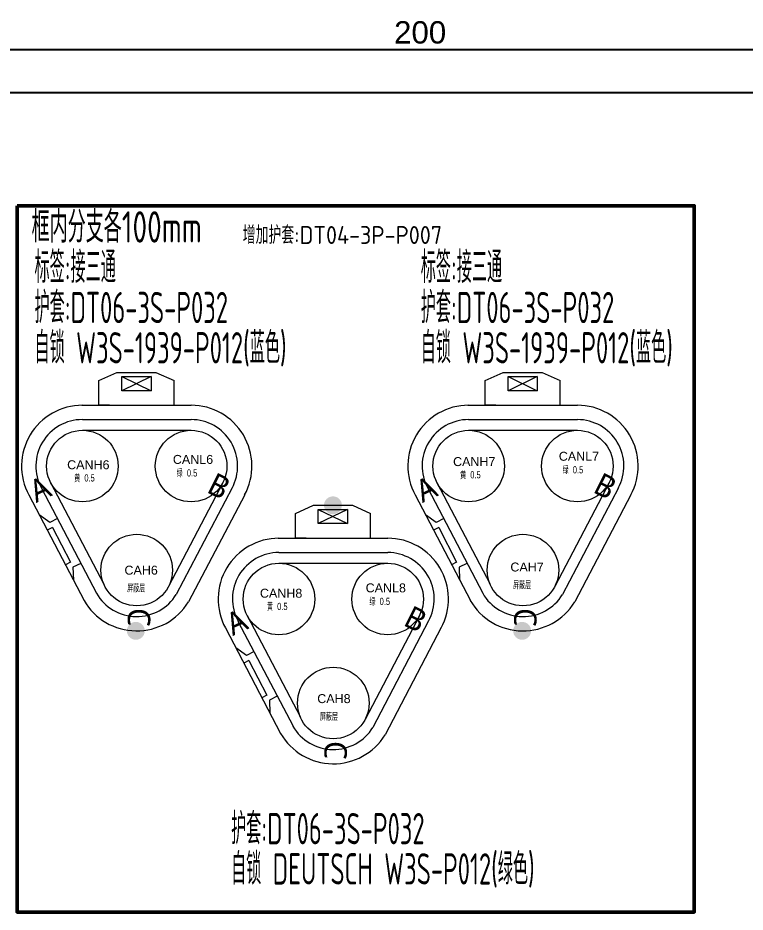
# Model space of a CAD drawing. Header units: millimetres. Extents: x 1762 to 3573, y 2019 to 2959.
# Drawn here: x 2874.4 to 2955.7, y 2240.5 to 2340.6 of the extents above; entities that cross this region are included whole.
import ezdxf

# ---------------------------------------------------------------- set-up
doc = ezdxf.new("R2010")
doc.units = ezdxf.units.MM
for name, color, linetype, lineweight in [('1轮廓实线层', 7, 'Continuous', 50), ('AM60', 3, 'Continuous', 25), ('护套层', 3, 'Continuous', 0)]:
    doc.layers.add(name, color=color, linetype=linetype, lineweight=lineweight)
doc.layers.add('孔名层', color=1, linetype='Continuous')
doc.layers.add('线色线径', color=1, linetype='Continuous')
doc.styles.add('ISO Proportional', font='isocp.shx', dxfattribs={"bigfont": 'gbcbig.shx'})
doc.styles.get("Standard").update_dxf_attribs({"font": 'arial.ttf'})
doc.styles.add('TH_GBDIM', font='gbenor.shx', dxfattribs={"width": 0.8, "bigfont": 'gbcbig.shx'})
doc.styles.add('孔名字体', font='', dxfattribs={"height": 5, "bigfont": 'gbcbig.shx'})
doc.styles.add('技术要求及剖视用', font='gbenor.shx', dxfattribs={"width": 0.7, "bigfont": 'gbcbig.shx'})
doc.styles.get('孔名字体').set_extended_font_data('Microsoft YaHei')
doc.dimstyles.new('ISO-25', dxfattribs={"dimtxt": 2.5, "dimasz": 2.5, "dimexe": 1.25, "dimexo": 0.625, "dimtad": 1, "dimtxsty": 'Standard', "dimcen": 2.5, "dimadec": 0, "dimazin": 0, "dimtfac": 1, "dimtmove": 0, "dimatfit": 3, "dimfxl": 1, "dimarcsym": 0})

# ---------------------------------------------------------------- blocks, each defined once
blk = doc.blocks.new('DT06-3S-P032-Out21521105156')
for p, q in [((-29.33, -14.82), (-27.31, -13.9)), ((-27.31, -13.9), (-22.94, -13.9)), ((-22.94, -13.9), (-20.92, -14.82)), ((-29.33, -17.58), (-29.33, -14.82)), ((-23.49, -14.35), (-26.76, -15.95)), ((-26.76, -14.35), (-23.49, -15.95)), ((-20.92, -17.58), (-20.92, -14.82)), ((-31.24, -17.58), (-19.01, -17.58)), ((-28.12, -17.58), (-29.33, -17.58)), ((-22.13, -17.58), (-20.92, -17.58)), ((-31.16, -19.18), (-19.01, -19.18)), ((-31.16, -20.38), (-19, -20.38)), ((-35.74, -26.85), (-29.59, -38.61)), ((-34.71, -26.23), (-28.76, -37.59)), ((-15.47, -26.24), (-21.54, -37.86)), ((-14.43, -26.82), (-20.66, -38.73)), ((-37.15, -27.61), (-30.97, -39.42)), ((-13.02, -27.58), (-19.3, -39.57)), ((-34.8, -30.7), (-35.98, -29.85)), ((-33.95, -30.26), (-34.8, -30.7)), ((-34.51, -31.26), (-35.08, -31.56)), ((-34.51, -31.26), (-32.5, -35.14)), ((-32.5, -35.14), (-33.06, -35.43)), ((-31.35, -35.26), (-32.21, -35.7)), ((-32.21, -35.7), (-32.17, -37.13))]:
    blk.add_line(p, q)
blk.add_lwpolyline([(-26.76, -14.35), (-23.49, -14.35), (-23.49, -15.95), (-26.76, -15.95)], close=True)
for centre in [(-31.16, -24.38), (-19.01, -24.38), (-25.09, -36.01)]:
    blk.add_circle(centre, 4)
for centre, radius, start, end in [((-31.16, -24.38), 6.8, 90, 208.4025), ((-19.01, -24.38), 6.8, 331.5975, 90), ((-31.16, -24.38), 5.2, 90, 208.4025), ((-19.01, -24.38), 5.2, 331.5975, 90), ((-25.09, -36.01), 5.2, 210, 328.4025), ((-25.09, -36.01), 6.8, 210, 328.4025)]:
    blk.add_arc(centre, radius, start, end)
at = {"layer": '孔名层', "style": '孔名字体'}
for s, rotation, p in [('A', 24.8528, (-36.33, -28.52)), ('B', 333.3512, (-17.4, -27.25)), ('C', 268.5587, (-26.04, -40.23))]:
    blk.add_text(s, height=2.5, rotation=rotation, dxfattribs=at).set_placement(p)
at = {"layer": '护套层', "style": '技术要求及剖视用', "width": 0.67}
for tag, p, flags in [('备注', (11.43, 11.35), 8), ('标号', (11.43, 7.35), 8), ('功能', (10.93, 3.35), 8), ('英文功能', (10.93, -0.65), 8), ('编号', (-0.07, -4.65), 8), ('护套号', (10.93, -4.65), 8), ('颜色', (31.93, -4.65), 9), ('厂家', (33.93, -4.65), 9), ('端子', (35.93, -4.65), 9), ('统计到BOM', (31.93, -6.65), 9), ('客户代号', (-0.07, -8.65), 8), ('配件', (10.93, -8.65), 8), ('配置', (31.93, -8.65), 9), ('编码', (33.93, -8.65), 9), ('防水栓', (35.93, -8.65), 9), ('工序', (31.93, -10.65), 9), ('工位', (33.93, -10.65), 9), ('设计软件', (38.69, -10.65), 9), ('附件', (10.93, -12.65), 8), ('视图', (31.93, -12.65), 9), ('方向', (33.93, -12.65), 9), ('盲栓', (35.93, -12.65), 9)]:
    blk.add_attdef(tag, p, '', height=3.5, dxfattribs=dict(at, flags=flags))
blk = doc.blocks.new('DT06-3S-P032-Out21521105310')
for p, q in [((-29.33, -14.82), (-27.31, -13.9)), ((-27.31, -13.9), (-22.94, -13.9)), ((-22.94, -13.9), (-20.92, -14.82)), ((-29.33, -17.58), (-29.33, -14.82)), ((-23.49, -14.35), (-26.76, -15.95)), ((-26.76, -14.35), (-23.49, -15.95)), ((-20.92, -17.58), (-20.92, -14.82)), ((-31.24, -17.58), (-19.01, -17.58)), ((-28.12, -17.58), (-29.33, -17.58)), ((-22.13, -17.58), (-20.92, -17.58)), ((-31.16, -19.18), (-19.01, -19.18)), ((-31.16, -20.38), (-19, -20.38)), ((-35.74, -26.85), (-29.59, -38.61)), ((-34.71, -26.23), (-28.76, -37.59)), ((-15.47, -26.24), (-21.54, -37.86)), ((-14.43, -26.82), (-20.66, -38.73)), ((-37.15, -27.61), (-30.97, -39.42)), ((-13.02, -27.58), (-19.3, -39.57)), ((-34.8, -30.7), (-35.98, -29.85)), ((-33.95, -30.26), (-34.8, -30.7)), ((-34.51, -31.26), (-35.08, -31.56)), ((-34.51, -31.26), (-32.5, -35.14)), ((-32.5, -35.14), (-33.06, -35.43)), ((-31.35, -35.26), (-32.21, -35.7)), ((-32.21, -35.7), (-32.17, -37.13))]:
    blk.add_line(p, q)
blk.add_lwpolyline([(-26.76, -14.35), (-23.49, -14.35), (-23.49, -15.95), (-26.76, -15.95)], close=True)
for centre in [(-31.16, -24.38), (-19.01, -24.38), (-25.09, -36.01)]:
    blk.add_circle(centre, 4)
for centre, radius, start, end in [((-31.16, -24.38), 6.8, 90, 208.4025), ((-19.01, -24.38), 6.8, 331.5975, 90), ((-31.16, -24.38), 5.2, 90, 208.4025), ((-19.01, -24.38), 5.2, 331.5975, 90), ((-25.09, -36.01), 5.2, 210, 328.4025), ((-25.09, -36.01), 6.8, 210, 328.4025)]:
    blk.add_arc(centre, radius, start, end)
at = {"layer": '孔名层', "style": '孔名字体'}
for s, rotation, p in [('A', 24.8528, (-36.33, -28.52)), ('B', 333.3512, (-17.4, -27.25)), ('C', 268.5587, (-26.04, -40.23))]:
    blk.add_text(s, height=2.5, rotation=rotation, dxfattribs=at).set_placement(p)
at = {"layer": '护套层', "style": '技术要求及剖视用', "width": 0.67}
for tag, p, flags in [('备注', (11.43, 11.35), 8), ('标号', (11.43, 7.35), 8), ('功能', (10.93, 3.35), 8), ('英文功能', (10.93, -0.65), 8), ('编号', (-0.07, -4.65), 8), ('护套号', (10.93, -4.65), 8), ('颜色', (31.93, -4.65), 9), ('厂家', (33.93, -4.65), 9), ('端子', (35.93, -4.65), 9), ('统计到BOM', (31.93, -6.65), 9), ('客户代号', (-0.07, -8.65), 8), ('配件', (10.93, -8.65), 8), ('配置', (31.93, -8.65), 9), ('编码', (33.93, -8.65), 9), ('防水栓', (35.93, -8.65), 9), ('工序', (31.93, -10.65), 9), ('工位', (33.93, -10.65), 9), ('设计软件', (38.69, -10.65), 9), ('附件', (10.93, -12.65), 8), ('视图', (31.93, -12.65), 9), ('方向', (33.93, -12.65), 9), ('盲栓', (35.93, -12.65), 9)]:
    blk.add_attdef(tag, p, '', height=3.5, dxfattribs=dict(at, flags=flags))
blk = doc.blocks.new('*D248')
at = {"color": 0, "lineweight": -2, "transparency": 16777216}
for p, q in [((2821.69, 2332.85), (2821.69, 2338.27)), ((3017.02, 2332.85), (3017.02, 2338.27)), ((2824.19, 2337.02), (3014.52, 2337.02))]:
    blk.add_line(p, q, dxfattribs=at)
at = {"color": 0, "transparency": 16777216}
for points in [[(2824.19, 2337.43), (2824.19, 2336.6), (2821.69, 2337.02)], [(3014.52, 2337.43), (3014.52, 2336.6), (3017.02, 2337.02)]]:
    blk.add_solid(points, dxfattribs=at)
at = {"layer": 'Defpoints', "color": 0, "transparency": 16777216}
for p in [(3017.02, 2337.02), (2821.69, 2332.22), (3017.02, 2332.22)]:
    blk.add_point(p, dxfattribs=at)
at = {"color": 3, "transparency": 16777216, "insert": (2919.35, 2338.92), "char_height": 2.5, "attachment_point": 5}
blk.add_mtext('200', dxfattribs=at)

msp = doc.modelspace()

# ---------------------------------------------------------------- hatches: boundary and pattern name
at = {"layer": '护套层'}
h = msp.add_hatch(color=256, dxfattribs=at)
edge = h.paths.add_edge_path()
edge.add_arc((2909.605, 2286.046), 1, 0, 360)
h = msp.add_hatch(color=256, dxfattribs=at)
edge = h.paths.add_edge_path()
edge.add_arc((2887.577, 2272.005), 1, 0, 360)
h = msp.add_hatch(color=256, dxfattribs=at)
edge = h.paths.add_edge_path()
edge.add_arc((2930.748, 2272.004), 1, 0, 360)

# ---------------------------------------------------------------- linework, layer by layer
msp.add_line((2247.015, 2332.224), (3214.505, 2332.224))
at = {"layer": '1轮廓实线层', "color": 2}
msp.add_lwpolyline([(2874.309, 2319.553), (2949.99, 2319.553), (2949.99, 2240.549), (2874.309, 2240.549)], close=True, dxfattribs=at)

# ---------------------------------------------------------------- block references
at = {"layer": '护套层'}
ref = msp.add_blockref('DT06-3S-P032-Out21521105156', (2912.76, 2314.814), dxfattribs=at)
ref.add_attrib('功能', '标签:接三通', (2876.252, 2310.916), dxfattribs={"height": 3.5, "style": '技术要求及剖视用', "width": 0.67})
ref.add_attrib('护套号', '护套:DT06-3S-P032', (2876.252, 2306.416), dxfattribs={"height": 3.5, "style": '技术要求及剖视用', "width": 0.67})
ref.add_attrib('附件', '自锁 W3S-1939-P012(蓝色)', (2876.252, 2301.916), dxfattribs={"height": 3.5, "style": '技术要求及剖视用', "width": 0.67})
ref = msp.add_blockref('DT06-3S-P032-Out21521105156', (2955.932, 2314.813), dxfattribs=at)
ref.add_attrib('功能', '标签:接三通', (2919.423, 2310.916), dxfattribs={"height": 3.5, "style": '技术要求及剖视用', "width": 0.67})
ref.add_attrib('护套号', '护套:DT06-3S-P032', (2919.423, 2306.416), dxfattribs={"height": 3.5, "style": '技术要求及剖视用', "width": 0.67})
ref.add_attrib('附件', '自锁 W3S-1939-P012(蓝色)', (2919.423, 2301.916), dxfattribs={"height": 3.5, "style": '技术要求及剖视用', "width": 0.67})
ref = msp.add_blockref('DT06-3S-P032-Out21521105310', (2934.731, 2299.943), dxfattribs=at)
ref.add_attrib('护套号', '护套:DT06-3S-P032', (2898.222, 2248.134), dxfattribs={"height": 3.5, "style": '技术要求及剖视用', "width": 0.67})
ref.add_attrib('附件', '自锁 DEUTSCH W3S-P012(绿色)', (2898.222, 2243.634), dxfattribs={"height": 3.5, "style": '技术要求及剖视用', "width": 0.67})

# ---------------------------------------------------------------- texts
at = {"color": 4, "style": 'TH_GBDIM', "width": 0.8}
msp.add_text('框内分支各100mm', height=3.5, dxfattribs=at).set_placement((2875.926, 2315.426))
at = {"layer": 'AM60', "color": 6, "style": 'ISO Proportional'}
msp.add_text('增加护套:DT04-3P-P007', height=2, dxfattribs=at).set_placement((2899.521, 2315.275))
at = {"layer": 'AM60', "lineweight": 5}
for s, p in [('CANL6', (2891.713, 2290.678)), ('CANH7', (2923.03, 2290.432)), ('CANL7', (2934.846, 2291.028)), ('CANH6', (2879.897, 2290.082)), ('CANL8', (2913.259, 2276.31)), ('CANH8', (2901.443, 2275.714))]:
    msp.add_text(s, height=1, dxfattribs=at).set_placement(p)
at = {"layer": 'AM60', "lineweight": 5, "char_height": 1, "width": 2.90576, "attachment_point": 1}
for s, insert in [('CAH6', (2886.305, 2279.293)), ('CAH7', (2929.438, 2279.644)), ('CAH8', (2907.851, 2264.925))]:
    msp.add_mtext(s, dxfattribs=dict(at, insert=insert))
at = {"layer": '线色线径', "lineweight": 5, "width": 0.6}
for s, p in [('绿  0.5', (2935.276, 2289.62)), ('黄  0.5', (2880.683, 2288.707)), ('绿  0.5', (2892.143, 2289.269)), ('黄  0.5', (2923.816, 2289.057)), ('屏蔽层', (2886.601, 2276.406)), ('屏蔽层', (2929.734, 2276.756)), ('黄  0.5', (2902.23, 2274.339)), ('绿  0.5', (2913.689, 2274.901)), ('屏蔽层', (2908.147, 2262.038))]:
    msp.add_text(s, height=0.8, dxfattribs=at).set_placement(p)

# ---------------------------------------------------------------- dimensions: what is measured, and where the dimension line sits
at = {"color": 1}
dim = msp.add_linear_dim(base=(3017.019, 2337.016), p1=(2821.689, 2332.224), p2=(3017.019, 2332.224), text='200', dimstyle='ISO-25', override={"dimclrt": 3}, dxfattribs=at)
dim.commit()
dim.dimension.update_dxf_attribs({"geometry": '*D248', "text_midpoint": (2919.354, 2338.917)})

doc.saveas('drawing.dxf')
